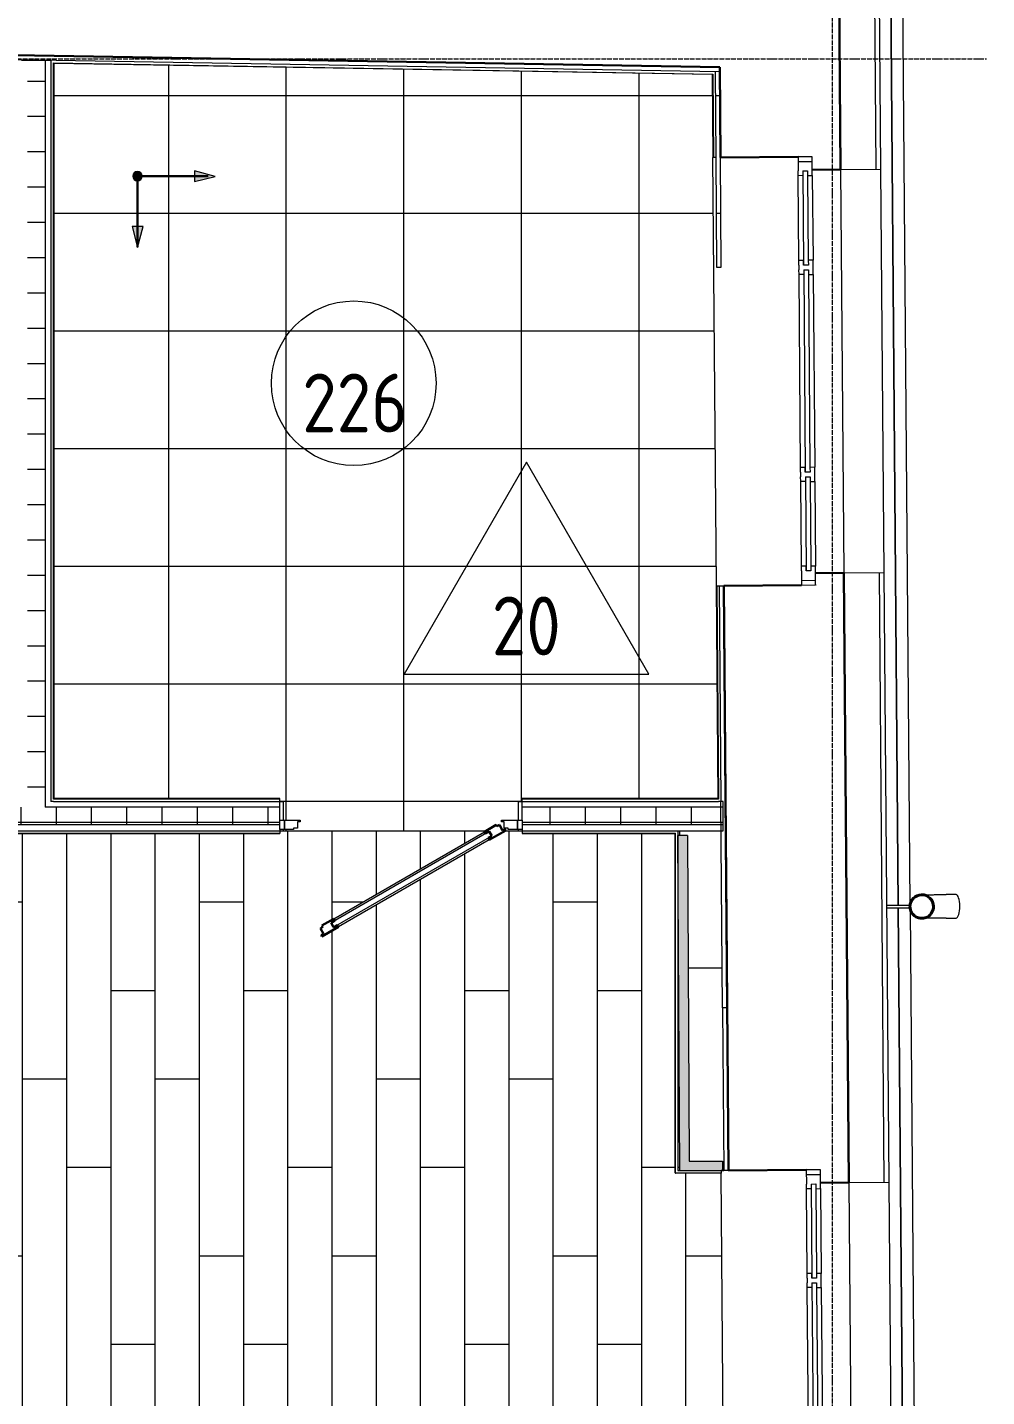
# Model space of a CAD drawing. Header units: millimetres. Extents: x -10915 to 60194, y -32941 to 46712.
# Drawn here: x 51927 to 56005, y 30858 to 36678 of the extents above; entities that cross this region are included whole.
import ezdxf

# ---------------------------------------------------------------- set-up
doc = ezdxf.new("R2010")
doc.units = ezdxf.units.MM
doc.linetypes.add('ADSK_Линия сетки', pattern=[25, 20, -2.5, 0, -2.5])
for name, color, linetype, lineweight in [('_ Окна', 7, 'Continuous', 9), ('Двери', 7, 'Continuous', 9), ('Марки', 7, 'Continuous', 20), ('Марки помещений', 7, 'Continuous', 20), ('Обобщенные модели', 7, 'Continuous', 18), ('Окна', 7, 'Continuous', 9), ('Оси', 7, 'Continuous', 9), ('Перекрытие', 7, 'Continuous', 18), ('Перекрытие штриховка', 7, 'Continuous', 18), ('Стены внутренние', 7, 'Continuous', 18), ('Стены наружные', 7, 'Continuous', 18), ('Стены несущие', 7, 'Continuous', 30), ('Стены отделка', 7, 'Continuous', 30), ('Стены штриховка', 7, 'Continuous', 9), ('Узлы', 7, 'Continuous', 18)]:
    doc.layers.add(name, color=color, linetype=linetype, lineweight=lineweight)
doc.layers.add('Линии', color=7, linetype='Continuous', lineweight=9, true_color=0x00a600)
doc.styles.add('GOST Common_2', font='GOST_Common.ttf', dxfattribs={"width": 0.9, "height": 250})
pattern_1 = [(0, (0, 0), (0, 150), []), (90, (0, 0), (-150, 9e-15), [])]

# ---------------------------------------------------------------- blocks, each defined once
blk = doc.blocks.new('АС_Дверь_Однопольная_Алюминиевая - 1030х2200 алюм ост с мат_плёнкой Д19п-3646875-План полов 2-го этажа')
at = {"layer": 'Двери'}
for p, q in [((-390, -17.5), (-370, -17.5)), ((-390, -57.5), (-390, -17.5)), ((-370, -57.5), (-390, -57.5)), ((-370, -17.5), (-370, -57.5)), ((-370, -17.5), (-303, -17.5)), ((-370, -57.5), (-370, -17.5)), ((-331, -57.5), (-370, -57.5)), ((-331, -51), (-331, -57.5)), ((-314.5, -51), (-331, -51)), ((-314.5, -24), (-314.5, -51)), ((-303, -24), (-314.5, -24)), ((-303, -17.5), (-303, -24)), ((553, -17.5), (620, -17.5)), ((553, -24), (553, -17.5)), ((564.5, -24), (553, -24)), ((564.5, -51), (564.5, -24)), ((581, -51), (564.5, -51)), ((581, -57.5), (581, -51)), ((620, -57.5), (581, -57.5)), ((620, -17.5), (640, -17.5)), ((620, -57.5), (620, -17.5)), ((620, -17.5), (620, -57.5)), ((640, -57.5), (620, -57.5)), ((640, -17.5), (640, -57.5)), ((500.3, -65.4), (-171.7, -453.4)), ((-161, -472), (511.1, -84)), ((-160.6, -436.6), (480.2, -66.6)), ((500.2, -101.3), (-140.6, -471.3)), ((511.1, -84), (500.3, -65.4)), ((-171.7, -453.4), (-161, -472))]:
    blk.add_line(p, q, dxfattribs=at)
at = {"layer": 'Двери', "lineweight": 30}
for p, q in [((480.2, -66.6), (530.5, -37.6)), ((530.5, -37.6), (533.7, -43.2)), ((533.7, -43.2), (543.7, -37.5)), ((543.7, -37.5), (557.2, -60.9)), ((557.2, -60.9), (567.1, -55.1)), ((567.1, -55.1), (570.4, -60.8)), ((480.2, -66.6), (484.7, -74.4)), ((484.7, -74.4), (500.3, -65.4)), ((511.1, -84), (495.5, -93)), ((495.5, -93), (500.2, -101.3)), ((570.4, -60.8), (500.2, -101.3)), ((500.3, -65.4), (511.1, -84)), ((-210.9, -465.6), (-160.6, -436.6)), ((-156.1, -444.4), (-171.7, -453.4)), ((-171.7, -453.4), (-161, -472)), ((-161, -472), (-145.4, -463)), ((-160.6, -436.6), (-156.1, -444.4)), ((-145.4, -463), (-140.6, -471.3)), ((-217.6, -477), (-207.6, -471.2)), ((-204.1, -500.4), (-217.6, -477)), ((-214, -506.1), (-204.1, -500.4)), ((-210.8, -511.8), (-214, -506.1)), ((-207.6, -471.2), (-210.9, -465.6)), ((-140.6, -471.3), (-210.8, -511.8))]:
    blk.add_line(p, q, dxfattribs=at)
blk = doc.blocks.new('Водосток - Тип 1 _карниз больше 490мм_-5169719-План полов 2-го этажа')
at = {"layer": 'Обобщенные модели'}
for p, q in [((75, 306.2), (75, 263.6)), ((175, 263.6), (175, 306.2)), ((120, 109.1), (120, 10)), ((130, 10), (130, 109.1))]:
    blk.add_line(p, q, dxfattribs=at)
at = {"layer": 'Обобщенные модели', "flags": 128}
for points in [[(75, 173), (75, 174.3), (75, 177), (75, 179.8), (75, 182.9), (75, 186.2), (75, 189.7), (75, 193.4), (75, 197.2), (75, 201.3), (75, 205.5), (75, 209.9), (75, 214.4), (75, 219.1), (75, 224), (75, 229), (75, 234.1), (75, 239.3), (75, 244.6), (75, 250.1), (75, 255.6), (75, 261.3), (75, 263.6)], [(175, 263.6), (175, 258), (175, 252.4), (175, 246.9), (175, 241.5), (175, 236.2), (175, 231.1), (175, 226), (175, 221.1), (175, 216.4), (175, 211.8), (175, 207.3), (175, 203), (175, 198.9), (175, 194.9), (175, 191.2), (175, 187.6), (175, 184.3), (175, 181.1), (175, 178.1), (175, 175.4), (175, 173)]]:
    blk.add_lwpolyline(points, dxfattribs=at)
at = {"layer": 'Обобщенные модели'}
for radius, start, end in [(52, 90, 270), (50, 139.417, 143.79922), (50, 113.30594, 115.71429), (52, 270, 90), (50, 64.28571, 65.96211), (50, 36.20078, 40.583), (50, 167.14286, 168.99639), (50, 191.00361, 192.85714), (50, 216.20078, 220.583), (50, 319.417, 323.79922), (50, 11.00361, 12.85714), (50, 347.14286, 348.99639), (50, 244.28571, 246.69406), (50, 293.30594, 295.71429)]:
    blk.add_arc((125, 160), radius, start, end, dxfattribs=at)
at = {"layer": 'Обобщенные модели', "lineweight": 40}
for start, end in [(90, 270), (270, 90)]:
    blk.add_arc((125, 160), 50, start, end, dxfattribs=at)
at = {"layer": 'Обобщенные модели'}
for start_param, end_param in [(4.712389, 6.283185), (3.141593, 4.712389)]:
    blk.add_ellipse((125, 306.2), major_axis=(-50, 0), ratio=0.309017, start_param=start_param, end_param=end_param, dxfattribs=at)
blk = doc.blocks.new('окно трехпол с фрамугой - 1715-2240_h___нов_ ок15_-3052643-План полов 2-го этажа')
at = {"layer": '_ Окна', "lineweight": 18}
for p, q in [((-830, 135), (-910, 135)), ((-910, 135), (-910, 75)), ((-830, 115), (-830, 135)), ((-410, 135), (-470, 135)), ((-470, 135), (-470, 115)), ((-410, 115), (-410, 135)), ((470, 135), (410, 135)), ((410, 135), (410, 115)), ((470, 115), (470, 135)), ((830, 135), (830, 115)), ((910, 135), (830, 135)), ((910, 75), (910, 135)), ((-910, 75), (-850, 75)), ((-850, 95), (-850, 115)), ((-850, 115), (-830, 115)), ((-850, 95), (-830, 95)), ((-830, 75), (-850, 75)), ((-830, 95), (-830, 75)), ((-470, 115), (-450, 115)), ((-470, 95), (-470, 75)), ((-450, 95), (-470, 95)), ((-450, 75), (-470, 75)), ((-450, 115), (-450, 95)), ((-450, 75), (-430, 75)), ((-430, 95), (-430, 115)), ((-430, 115), (-410, 115)), ((-430, 95), (-410, 95)), ((-410, 75), (-430, 75)), ((-410, 95), (-410, 75)), ((410, 115), (430, 115)), ((410, 95), (410, 75)), ((430, 95), (410, 95)), ((430, 75), (410, 75)), ((430, 115), (430, 95)), ((430, 75), (450, 75)), ((450, 95), (450, 115)), ((450, 115), (470, 115)), ((450, 95), (470, 95)), ((470, 75), (450, 75)), ((470, 95), (470, 75)), ((830, 115), (850, 115)), ((830, 95), (830, 75)), ((850, 95), (830, 95)), ((850, 75), (830, 75)), ((850, 115), (850, 95)), ((850, 75), (910, 75))]:
    blk.add_line(p, q, dxfattribs=at)
at = {"layer": '_ Окна'}
for p, q in [((-890, 75), (-890, 135)), ((890, 75), (890, 135)), ((-850, 95), (-450, 95)), ((-830, 115), (-470, 115)), ((-430, 95), (430, 95)), ((-410, 115), (410, 115)), ((450, 95), (850, 95)), ((470, 115), (830, 115))]:
    blk.add_line(p, q, dxfattribs=at)
at = {"layer": 'Окна'}
for p, q in [((-830, 135), (-470, 135)), ((-410, 135), (410, 135)), ((470, 135), (830, 135)), ((-470, 75), (-830, 75)), ((410, 75), (-410, 75)), ((830, 75), (470, 75))]:
    blk.add_line(p, q, dxfattribs=at)
blk = doc.blocks.new('окно трехпол с фрамугой - 1800 и 1820х2300_h___нов_ ок15-V42-План полов 2-го этажа')
at = {"layer": '_ Окна', "lineweight": 18}
for p, q in [((-830, 135), (-910, 135)), ((-910, 135), (-910, 75)), ((-830, 115), (-830, 135)), ((-410, 135), (-470, 135)), ((-470, 135), (-470, 115)), ((-410, 115), (-410, 135)), ((470, 135), (410, 135)), ((410, 135), (410, 115)), ((470, 115), (470, 135)), ((830, 135), (830, 115)), ((910, 135), (830, 135)), ((910, 75), (910, 135)), ((-910, 75), (-850, 75)), ((-850, 95), (-850, 115)), ((-850, 115), (-830, 115)), ((-850, 95), (-830, 95)), ((-830, 75), (-850, 75)), ((-830, 95), (-830, 75)), ((-470, 115), (-450, 115)), ((-470, 95), (-470, 75)), ((-450, 95), (-470, 95)), ((-450, 75), (-470, 75)), ((-450, 115), (-450, 95)), ((-450, 75), (-430, 75)), ((-430, 95), (-430, 115)), ((-430, 115), (-410, 115)), ((-430, 95), (-410, 95)), ((-410, 75), (-430, 75)), ((-410, 95), (-410, 75)), ((410, 115), (430, 115)), ((410, 95), (410, 75)), ((430, 95), (410, 95)), ((430, 75), (410, 75)), ((430, 115), (430, 95)), ((430, 75), (450, 75)), ((450, 95), (450, 115)), ((450, 115), (470, 115)), ((450, 95), (470, 95)), ((470, 75), (450, 75)), ((470, 95), (470, 75)), ((830, 115), (850, 115)), ((830, 95), (830, 75)), ((850, 95), (830, 95)), ((850, 75), (830, 75)), ((850, 115), (850, 95)), ((850, 75), (910, 75))]:
    blk.add_line(p, q, dxfattribs=at)
at = {"layer": '_ Окна'}
for p, q in [((-890, 75), (-890, 135)), ((890, 75), (890, 135)), ((-850, 95), (-450, 95)), ((-830, 115), (-470, 115)), ((-430, 95), (430, 95)), ((-410, 115), (410, 115)), ((450, 95), (850, 95)), ((470, 115), (830, 115))]:
    blk.add_line(p, q, dxfattribs=at)
at = {"layer": 'Окна'}
for p, q in [((-830, 135), (-470, 135)), ((-410, 135), (410, 135)), ((470, 135), (830, 135)), ((-470, 75), (-830, 75)), ((410, 75), (-410, 75)), ((830, 75), (470, 75))]:
    blk.add_line(p, q, dxfattribs=at)
blk = doc.blocks.new('ADSK_Марка_Помещение_ОдноЗначение - Номер-159740-План полов 2-го этажа')
at = {"layer": 'Марки помещений'}
blk.add_circle((0, 0), 3.5, dxfattribs=at)
blk = doc.blocks.new('ADSK_Марка_ПерекрытиеПол - Экземпляр_Отделка пола-158379-План полов 2-го этажа')
at = {"layer": 'Марки', "color": 1, "true_color": 0xff0000}
for p, q in [((0, 9), (-5.196, 0)), ((5.196, 0), (0, 9)), ((-5.196, 0), (5.196, 0))]:
    blk.add_line(p, q, dxfattribs=at)

msp = doc.modelspace()

# ---------------------------------------------------------------- hatches: boundary and pattern name
at = {"layer": 'Перекрытие штриховка', "lineweight": 9, "true_color": 0x787878}
h = msp.add_hatch(dxfattribs=at)
h.set_pattern_fill('FP_79', color=8, style=0, pattern_type=2)
h.set_pattern_definition([(270, (45527.5, 35388.24), (500, 3e-14), []), (0, (45527.5, 35388.24), (0, 500), [])])
h.paths.add_polyline_path([(54863.329, 33400.244), (54863.426, 33398.245), (54865.322, 33398.268), (54863.345, 33400.228)])
h.paths.add_polyline_path([(53053.97, 33263.244), (53879.083, 33264.251), (53920.452, 33288.135), (53923.702, 33282.506), (53933.731, 33288.135), (53947.371, 33264.994), (53957.121, 33270.623), (53960.162, 33264.873), (53957.34, 33263.244), (54015, 33263.244), (54015, 33268.244), (53971, 33268.244), (53971, 33274.744), (53954.5, 33274.744), (53954.5, 33301.744), (53943, 33301.744), (53943, 33308.244), (54015, 33308.244), (54015, 33388.244), (54030, 33388.244), (54030, 33400.244), (54863.329, 33400.244), (54838.439, 36477.832), (52039.5, 36525.171), (52039.5, 33400.244), (53000, 33400.244), (53000, 33388.244), (53015, 33388.244), (53015, 33308.244), (53087, 33308.244), (53087, 33301.744), (53075.5, 33301.744), (53075.5, 33274.744), (53059, 33274.744), (53059, 33268.244), (53015, 33267.411), (53015, 33263.244), (53020, 33263.244)])
h.paths.add_polyline_path([(52026.992, 33388.244), (52027.5, 33388.557), (52026.992, 33388.57)])
h.paths.add_polyline_path([(52037.5, 33398.244), (52039.5, 33398.244), (52039.5, 33400.244), (52037.521, 33398.265)])
h.paths.add_polyline_path([(54857.059, 35659.341), (54877.058, 35659.503), (54869.847, 36489.302), (54850.346, 36489.302), (54857.059, 35659.503)])
h.paths.add_polyline_path([(54840.439, 36477.798), (54840.252, 36479.629), (54838.439, 36477.832), (54840.423, 36477.798)])
h.paths.add_polyline_path([(52039.5, 36525.171), (52037.5, 36527.205), (52037.5, 36525.204)])
h = msp.add_hatch(dxfattribs=at)
h.set_pattern_fill('FP_28', color=8, style=0, pattern_type=2)
h.set_pattern_definition([(270, (51718.5, 26944.7), (188, 1e-14), []), (0, (51718.5, 26944.7), (376, 376), [188, -1316]), (0, (51906.5, 26192.7), (376, 376), [188, -1316])])
h.paths.add_polyline_path([(49987.871, 20630.15), (54966.61, 20630.15), (54944.048, 23407.87), (54731, 23407.87), (54731, 20654.058), (54719, 20654.058), (54719, 23459.87), (54724.09, 23459.87), (54724.09, 25799.547), (54726.09, 25799.547), (54726.09, 25801.547), (54924.785, 25801.547), (54876.119, 31807.743), (54682.674, 31807.743), (54682.674, 31809.743), (54680.674, 31809.743), (54680.674, 33251.244), (54030, 33251.244), (54030, 33263.244), (53957.34, 33263.244), (53179.135, 32814.135), (53175.966, 32819.623), (53185.925, 32825.373), (53172.425, 32848.756), (53182.385, 32854.506), (53179.216, 32860.182), (53877.34, 33263.244), (53000, 33263.244), (53000, 33251.244), (50975, 33251.244), (50975, 33263.244), (50900.752, 33262.328), (50124.135, 32814.135), (50120.966, 32819.623), (50130.925, 32825.373), (50117.425, 32848.756), (50127.385, 32854.506), (50124.216, 32860.182), (50822.34, 33263.244), (49945, 33263.244), (49945, 33251.244), (48925.146, 33251.244), (48940.245, 31457.624), (48538.264, 31453.651), (48538.428, 31359.238), (48530.059, 31359.244), (48529.975, 31369.168), (48477.973, 31369.168), (48477.851, 31383.729), (48468.851, 31383.654), (48469.658, 31367.878), (48472.291, 31366.388), (48469.045, 31360.654), (48469.658, 31356.387), (48512.614, 31332.066), (48507.688, 31323.364), (48515.519, 31318.929), (48470.072, 31238.659), (48478.237, 30268.693), (48525.029, 30189.199), (48517.273, 30184.634), (48522.346, 30176.016), (48479.239, 30149.638), (48480.363, 30144.83), (48482.606, 30141.02), (48479.328, 30139.09), (48480.363, 30123.706), (48488.457, 30123.774), (48488.457, 30138.775), (48540.329, 30139.211), (48540.329, 30149.212), (48549.244, 30149.287), (48550.044, 30054.29), (48952.032, 30057.405), (49007.341, 23487.09), (49985.871, 23487.09), (49985.871, 23485.09), (49987.871, 23485.09), (49987.871, 20638.15)])
h.paths.add_polyline_path([(49985.871, 20628.15), (49987.871, 20630.15), (49985.871, 20630.15)])
h.paths.add_polyline_path([(54966.626, 20628.15), (54968.626, 20628.15), (54966.61, 20630.15)])
h.paths.add_polyline_path([(54881.982, 31819.743), (54888.112, 31819.743), (54888.075, 31824.31), (54881.982, 31824.31)])
h.paths.add_polyline_path([(54692.674, 31819.743), (54700.962, 31819.745), (54692.674, 33243.128), (54700.936, 33243.361), (54700.936, 33263.244), (54692.674, 33263.244), (54692.674, 31821.785)])
h.paths.add_polyline_path([(54682.674, 33251.244), (54682.674, 33253.244), (54680.674, 33251.244)])
h.paths.add_polyline_path([(48925.146, 33251.244), (48925.045, 33253.243), (48923.129, 33253.244), (48925.13, 33251.261)])
at = {"layer": 'Стены внутренние', "lineweight": 9}
h = msp.add_hatch(dxfattribs=at)
h.set_pattern_fill('FP_3', color=256, style=0, pattern_type=2)
h.set_pattern_definition(pattern_1)
h.paths.add_polyline_path([(51929.88, 33363.244), (52001.992, 33363.244), (52001.992, 36536.952), (51926.992, 36536.952), (51926.992, 33363.244)])
h = msp.add_hatch(dxfattribs=at)
h.set_pattern_fill('FP_3', color=256, style=0, pattern_type=2)
h.set_pattern_definition(pattern_1)
h.paths.add_polyline_path([(54808.812, 33288.244), (54885.427, 33288.244), (54885.427, 33363.244), (54030, 33363.244), (54030, 33288.244), (54700.936, 33288.244)])
h.paths.add_polyline_path([(48921.909, 33288.244), (49945, 33288.244), (49945, 33363.244), (48912.209, 33362.51), (48913.045, 33288.244)])
h.paths.add_polyline_path([(53000, 33288.244), (53000, 33363.244), (50975, 33363.244), (50975, 33288.244), (52715.043, 33288.244)])
at = {"layer": 'Стены внутренние'}
for points in [[(54736.092, 31819.743), (54740.963, 31819.743), (54732.674, 33243.361), (54692.674, 33243.128), (54700.962, 31819.743), (54708.362, 31819.743)], [(54740.963, 31819.743), (54881.982, 31819.743), (54881.982, 31859.743), (54740.73, 31859.743), (54740.936, 31824.31)]]:
    msp.add_hatch(color=256, dxfattribs=at).paths.add_polyline_path(points)
at = {"layer": 'Узлы', "true_color": 0xff0000}
for points in [[(52395.12, 36026.006), (52400.297, 36026.688), (52405.12, 36028.686), (52409.262, 36031.864), (52412.441, 36036.006), (52414.439, 36040.83), (52415.12, 36046.006), (52414.439, 36051.183), (52412.441, 36056.006), (52409.262, 36060.149), (52405.12, 36063.327), (52400.297, 36065.325), (52395.12, 36066.006), (52389.944, 36065.325), (52385.12, 36063.327), (52380.978, 36060.149), (52377.8, 36056.006), (52375.802, 36051.183), (52375.12, 36046.006), (52375.802, 36040.83), (52377.8, 36036.006), (52380.978, 36031.864), (52385.12, 36028.686), (52389.944, 36026.688)], [(52637.165, 36022.784), (52725.335, 36044.767), (52637.165, 36068.392), (52637.165, 36028.686)], [(52395.12, 35743.185), (52418.745, 35831.355), (52373.137, 35831.355), (52389.944, 35763.946)]]:
    msp.add_hatch(color=1, dxfattribs=at).paths.add_polyline_path(points)

# ---------------------------------------------------------------- linework, layer by layer
at = {"layer": 'Линии', "color": 1, "lineweight": 30, "true_color": 0xff0000}
for q in [(52395.12, 35746.006), (52695.12, 36046.006)]:
    msp.add_line((52395.12, 36046.006), q, dxfattribs=at)
at = {"layer": 'Линии', "color": 1, "lineweight": 18, "true_color": 0xff0000}
for p, q in [((52637.165, 36068.392), (52637.165, 36022.784)), ((52725.335, 36044.767), (52637.165, 36068.392)), ((52637.165, 36022.784), (52725.335, 36044.767)), ((52418.745, 35831.355), (52373.137, 35831.355)), ((52373.137, 35831.355), (52395.12, 35743.185)), ((52395.12, 35743.185), (52418.745, 35831.355))]:
    msp.add_line(p, q, dxfattribs=at)
for start, end in [(0, 180), (180, 360)]:
    msp.add_arc((52395.12, 36046.006), 20, start, end, dxfattribs=at)
at = {"layer": 'Оси', "linetype": 'ADSK_Линия сетки'}
for p, q in [((55349.565, -5289.091), (55349.565, 42991.845)), ((-10114.729, 36545), (56004.853, 36545))]:
    msp.add_line(p, q, dxfattribs=at)
at = {"layer": 'Перекрытие'}
for p, q in [((53000, 33388.244), (53015, 33388.244)), ((53015, 33388.244), (53015, 33308.244)), ((54015, 33308.244), (54015, 33388.244)), ((54015, 33388.244), (54030, 33388.244)), ((53000, 33263.244), (53877.34, 33263.244)), ((53015, 33268.244), (53015, 33263.244)), ((53957.34, 33263.244), (54030, 33263.244)), ((54015, 33263.244), (54015, 33268.244)), ((54700.936, 33243.176), (54700.936, 33263.244)), ((54735.946, 32681.43), (54881.143, 32681.43)), ((54888.075, 31824.31), (54881.982, 31824.31))]:
    msp.add_line(p, q, dxfattribs=at)
at = {"layer": 'Стены внутренние'}
for p, q in [((54877.058, 35659.503), (54873.293, 36125.016)), ((55383.721, 36074.143), (55397.591, 34359.199)), ((54857.059, 35659.341), (54877.058, 35659.503)), ((55418.546, 31768.283), (55432.416, 30053.339))]:
    msp.add_line(p, q, dxfattribs=at)
at = {"layer": 'Стены наружные'}
for p, q in [((55629.033, 32945.272), (55544.647, 43379.041)), ((55544.648, 43379.041), (55629.034, 32945.272)), ((55594.679, 43375.339), (55678.998, 32949.783)), ((54856.013, 34304.817), (54841.294, 36124.757)), ((54853.294, 36124.854), (54857.059, 35659.341)), ((55553.716, 36075.517), (55567.586, 34360.574)), ((55734.424, 19914.297), (55629.108, 32935.97)), ((55629.109, 32935.97), (55825.759, 8621.324)), ((55679.14, 32932.267), (55784.422, 19914.702)), ((54878.119, 31818.914), (54876.119, 31818.898)), ((54890.838, 29998.957), (54876.209, 31807.743)), ((55588.54, 31769.658), (55602.41, 30054.714))]:
    msp.add_line(p, q, dxfattribs=at)
at = {"layer": 'Стены несущие'}
for p, q in [((55323.673, 43498.805), (55383.721, 36074.143)), ((48864.864, 36610.868), (54870.185, 36509.299)), ((54870.185, 36509.299), (54873.293, 36125.016)), ((54873.293, 36125.016), (55203.282, 36127.685)), ((55383.721, 36074.143), (55263.725, 36073.172)), ((55277.595, 34358.228), (55397.591, 34359.199)), ((55418.546, 31768.283), (55397.591, 34359.199)), ((55218.001, 34307.745), (54888.012, 34305.076)), ((54908.118, 31819.156), (54888.012, 34305.076)), ((54902.523, 32510.898), (54888.02, 34304.076)), ((55278.008, 34307.23), (55277.999, 34308.23)), ((54908.118, 31819.156), (55238.107, 31821.825)), ((55298.55, 31767.312), (55418.546, 31768.283))]:
    msp.add_line(p, q, dxfattribs=at)
at = {"layer": 'Стены отделка', "lineweight": 9}
for p, q in [((55492.303, 43668.805), (55553.716, 36075.517)), ((54869.847, 36489.302), (48884.007, 36590.542)), ((52026.992, 36536.952), (51901.992, 36536.952)), ((52026.992, 36536.952), (52026.992, 33388.244)), ((52027.5, 33388.244), (52027.5, 36537.375)), ((54838.439, 36477.832), (52039.5, 36525.171)), ((52039.5, 36525.171), (52039.5, 33400.244)), ((54850.344, 36489.632), (54853.294, 36124.854)), ((54870.185, 36509.299), (54869.847, 36489.302)), ((54838.439, 36477.832), (54841.294, 36124.757)), ((54853.294, 36124.854), (54841.294, 36124.757)), ((55383.721, 36074.143), (55553.716, 36075.517)), ((55397.591, 34359.199), (55567.586, 34360.574)), ((55567.586, 34360.574), (55588.54, 31769.658)), ((54856.013, 34304.817), (54888.012, 34305.076)), ((54863.329, 33400.244), (54856.013, 34304.817)), ((54868.021, 34303.914), (54868.013, 34304.914)), ((54888.02, 34304.076), (54888.012, 34305.076)), ((52037.5, 33388.244), (52026.992, 33388.244)), ((53000, 33400.244), (52039.5, 33400.244)), ((53000, 33308.244), (53000, 33400.244)), ((54030, 33308.244), (54030, 33400.244)), ((54863.329, 33400.244), (54030, 33400.244)), ((54885.427, 33388.244), (54865.426, 33388.244)), ((54882.524, 32510.736), (54875.427, 33388.244)), ((54885.427, 33263.244), (54885.427, 33388.244)), ((50975, 33251.244), (53000, 33251.244)), ((53000, 33268.244), (53000, 33251.244)), ((54030, 33268.244), (54030, 33251.244)), ((54030, 33251.244), (54680.674, 33251.244)), ((54680.674, 31809.743), (54680.674, 33251.244)), ((54692.674, 33263.244), (54885.427, 33263.244)), ((54692.674, 33263.244), (54692.674, 31819.743)), ((54732.674, 33243.361), (54692.674, 33243.128)), ((54700.962, 31819.743), (54692.674, 33243.128)), ((54732.674, 33243.361), (54740.73, 31859.743)), ((54902.523, 32510.898), (54882.524, 32510.736)), ((54882.524, 32510.736), (54888.118, 31818.995)), ((54740.73, 31859.743), (54881.982, 31859.743)), ((54881.982, 31859.743), (54881.982, 31819.743)), ((54876.209, 31807.743), (54682.674, 31807.743)), ((54692.674, 31819.743), (54888.112, 31819.743)), ((54876.119, 31818.898), (54876.209, 31807.743)), ((54908.118, 31819.156), (54878.119, 31818.914)), ((55418.546, 31768.283), (55588.54, 31769.658))]:
    msp.add_line(p, q, dxfattribs=at)
at = {"layer": 'Стены штриховка'}
for p, q in [((55473.678, 43498.805), (55533.716, 36075.356)), ((52001.992, 36536.952), (52001.992, 33363.244)), ((52037.5, 36527.205), (54840.423, 36479.798)), ((52037.5, 33398.244), (52037.5, 36527.205)), ((54840.423, 36479.798), (54840.439, 36477.798)), ((54840.439, 36477.798), (54843.294, 36124.774)), ((55547.586, 34360.412), (55568.541, 31769.496)), ((54858.013, 34304.833), (54865.345, 33398.244)), ((54868.021, 34303.914), (54875.427, 33388.244)), ((53000, 33363.244), (52001.992, 33363.244)), ((53000, 33398.244), (52037.5, 33398.244)), ((52037.5, 33388.244), (53000, 33388.244)), ((54865.345, 33398.244), (54030, 33398.244)), ((54030, 33388.244), (54865.426, 33388.244)), ((54885.427, 33363.244), (54030, 33363.244)), ((53000, 33288.244), (50975, 33288.244)), ((50975, 33263.244), (53000, 33263.244)), ((50975, 33253.244), (53000, 33253.244)), ((54885.427, 33288.244), (54030, 33288.244)), ((54030, 33263.244), (54692.674, 33263.244)), ((54030, 33253.244), (54682.674, 33253.244)), ((54682.674, 31807.743), (54682.674, 33253.244)), ((54680.674, 31809.743), (54876.193, 31809.743)), ((54680.674, 31809.743), (54680.674, 31807.743)), ((54680.674, 31807.743), (54682.674, 31807.743))]:
    msp.add_line(p, q, dxfattribs=at)

# ---------------------------------------------------------------- block references
at = {"layer": 'Двери'}
msp.add_blockref('АС_Дверь_Однопольная_Алюминиевая - 1030х2200 алюм ост с мат_плёнкой Д19п-3646875-План полов 2-го этажа', (53390, 33325.744), dxfattribs=at)
at = {"layer": 'Марки', "color": 1, "true_color": 0xff0000, "xscale": 99.99999999999993, "yscale": 99.99999999999993, "zscale": 99.99999999999993}
msp.add_blockref('ADSK_Марка_ПерекрытиеПол - Экземпляр_Отделка пола-158379-План полов 2-го этажа', (54049.03, 33929.581), dxfattribs=at)
at = {"layer": 'Марки помещений', "xscale": 99.99999999999993, "yscale": 99.99999999999993, "zscale": 99.99999999999993}
msp.add_blockref('ADSK_Марка_Помещение_ОдноЗначение - Номер-159740-План полов 2-го этажа', (53314.446, 35165.303), dxfattribs=at)
at = {"layer": 'Обобщенные модели', "rotation": 270.4633818725631}
msp.add_blockref('Водосток - Тип 1 _карниз больше 490мм_-5169719-План полов 2-го этажа', (55568.062, 33065.131), dxfattribs=at)
at = {"layer": 'Окна', "rotation": 270.4633818725631}
for name, p in [('окно трехпол с фрамугой - 1715-2240_h___нов_ ок15_-3052643-План полов 2-го этажа', (55135.644, 35217.108)), ('окно трехпол с фрамугой - 1800 и 1820х2300_h___нов_ ок15-V42-План полов 2-го этажа', (55170.469, 30911.248))]:
    msp.add_blockref(name, p, dxfattribs=at)

# ---------------------------------------------------------------- texts
at = {"layer": 'Марки', "color": 1, "lineweight": 9, "true_color": 0xff0000, "insert": (54047.998, 34134.007), "char_height": 250, "width": 327.6, "attachment_point": 5, "line_spacing_factor": 1.022766, "style": 'GOST Common_2'}
msp.add_mtext('\\pxqc,t1.44,2.88,4.32,5.76,7.2,8.64,10.08,11.52,12.96,14.4,15.84,17.28,18.72,20.16,21.6,23.04,24.48,25.92,27.36,28.8,30.24,31.68,33.12,34.56,36,37.44,38.88,40.32,41.76,43.2,44.64,46.08;{20}', dxfattribs=at)
at = {"layer": 'Марки помещений', "lineweight": 9, "insert": (53319.389, 35081.721), "char_height": 250, "width": 488.7, "attachment_point": 5, "line_spacing_factor": 1.022766, "style": 'GOST Common_2'}
msp.add_mtext('\\pxqc,t1.8,3.6,5.4,7.2,9,10.8,12.6,14.4,16.2,18,19.8,21.6,23.4,25.2,27,28.8,30.6,32.4,34.2,36,37.8,39.6,41.4,43.2,45,46.8,48.6,50.4,52.2,54,55.8,57.6;{226}', dxfattribs=at)

doc.saveas('drawing.dxf')
